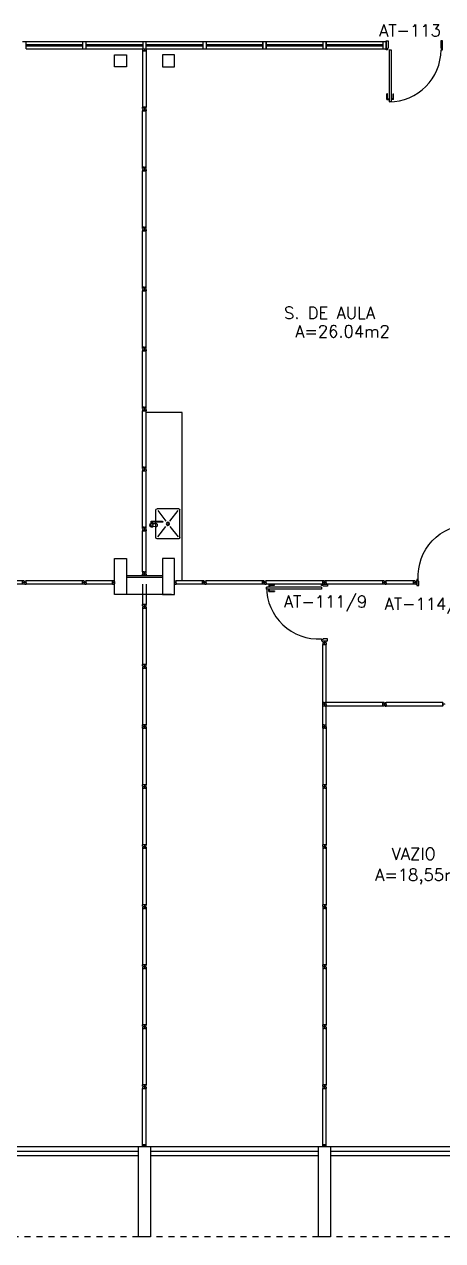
# Model space of a CAD drawing. Extents: x -250 to -5, y 354 to 449.
# Drawn here: x -130.6 to -123.63, y 365.33 to 385.6 of the extents above; entities that cross this region are included whole.
import ezdxf
from ezdxf.enums import TextEntityAlignment as Align

# ---------------------------------------------------------------- set-up
doc = ezdxf.new("R2010")
doc.units = 0
doc.header["$LTSCALE"] = 0.02
doc.header["$MEASUREMENT"] = 0
doc.header["$PDMODE"] = 98
doc.linetypes.add('HIDDEN2', pattern=[0.1875, 0.125, -0.0625])
doc.layers.get('0').update_dxf_attribs({"linetype": 'CONTINUOUS'})
doc.layers.get('DEFPOINTS').update_dxf_attribs({"linetype": 'CONTINUOUS'})
for name, color, linetype in [('BANC', 2, 'CONTINUOUS'), ('DIV', 2, 'CONTINUOUS'), ('EQUIP', 1, 'CONTINUOUS'), ('ESQ', 2, 'CONTINUOUS'), ('ESTR', 3, 'CONTINUOUS'), ('PROJ', 1, 'HIDDEN2'), ('TEXTO', 2, 'CONTINUOUS'), ('TEXTO-CENTRO-CUSTO', 2, 'CONTINUOUS'), ('TEXTO-ENDEREÇO', 2, 'CONTINUOUS'), ('ÁREA', 2, 'CONTINUOUS')]:
    doc.layers.add(name, color=color, linetype=linetype)
doc.styles.add('1', font='romans.shx')
doc.styles.get("Standard").update_dxf_attribs({"font": 'romans.shx'})
doc.styles.add('UNB-100', font='simplex.shx', dxfattribs={"height": 0.2})
doc.styles.add('UNB-100-1', font='simplex.shx', dxfattribs={"height": 0.2})
doc.dimstyles.new('1-600', dxfattribs={"dimtxt": 1.1, "dimasz": 2.5, "dimexe": 2, "dimexo": 4, "dimgap": 0.2, "dimtad": 1, "dimdec": 0, "dimzin": 4, "dimdsep": 46, "dimlunit": 6, "dimtxsty": '1', "dimblk1": 'NONE', "dimblk2": 'NONE', "dimsah": 1, "dimcen": 0, "dimclrd": 2, "dimclre": 2, "dimclrt": 2, "dimadec": 0, "dimazin": 0, "dimtfac": 1, "dimtdec": 0, "dimtmove": 2, "dimatfit": 3, "dimldrblk": 'NONE', "dimfxl": 0, "dimtolj": 1, "dimtzin": 0, "dimarcsym": 0})

# ---------------------------------------------------------------- blocks, each defined once
blk = doc.blocks.new('*D53')
at = {"color": 2, "linetype": 'ByBlock', "transparency": 16777216}
for p, q in [((-187.088, 351.649), (-187.088, 347.149)), ((-46.088, 351.649), (-46.088, 347.149)), ((-187.088, 349.149), (-46.088, 349.149))]:
    blk.add_line(p, q, dxfattribs=at)
at = {"layer": 'DEFPOINTS', "color": 0, "linetype": 'ByBlock', "transparency": 16777216}
for p in [(-187.088, 355.649), (-46.088, 355.649), (-46.088, 349.149)]:
    blk.add_point(p, dxfattribs=at)
at = {"color": 2, "linetype": 'ByBlock', "transparency": 16777216, "insert": (-116.588, 350.082), "char_height": 1.1, "attachment_point": 5, "style": '1'}
blk.add_mtext('\\A1;Biologia', dxfattribs=at)
blk = doc.blocks.new('_NONE')
at = {"color": 0, "linetype": 'ByBlock'}
blk.add_circle((0, 0), 0.25, dxfattribs=at)
blk = doc.blocks.new('PILINT-TTS')
for points in [[(-0.2, 0), (-0.2, -0.2), (0, -0.2), (0, 0)], [(-0.8, 0), (-0.8, -0.2), (-1, -0.2), (-1, 0)], [(-0.8, -8.39), (-0.8, -8.99), (-1, -8.99), (-1, -8.39)]]:
    blk.add_lwpolyline(points, close=True)
blk.add_lwpolyline([(-0.2, -8.99), (0, -8.99), (0, -8.39), (-0.2, -8.39), (-0.2, -8.99)])
blk = doc.blocks.new('DIVMT-TTS')
for p, q in [((-0.03, 0.03), (-0.03, 0.006)), ((-0.008, 0.03), (-0.03, 0.03)), ((-0.0185, 0.006), (-0.03, 0.006)), ((-0.0185, -0.006), (-0.0185, 0.006)), ((-0.008, 0.03), (-0.008, 0.02)), ((-0.008, 0.02), (0.008, 0.02)), ((-0.0051, 0), (0.0051, 0)), ((0.0051, 0), (-0.0051, 0)), ((-0.0051, 0), (0.0051, 0)), ((0, -0.0051), (0, 0.0051)), ((0, 0.0051), (0, -0.0051)), ((0.008, 0.03), (0.008, 0.02)), ((0.008, 0.03), (0.03, 0.03)), ((0.0205, 0.006), (0.03, 0.006)), ((0.0205, -0.006), (0.0205, 0.006)), ((0.0205, 0.006), (0.0205, -0.006)), ((0.0205, 0.006), (0.03, 0.006)), ((0.97, 0.03), (0.03, 0.03)), ((0.03, 0.006), (0.03, 0.03)), ((0.03, -0.03), (0.03, 0.03)), ((0.03, -0.005), (0.03, 0.005)), ((0.97, -0.03), (0.97, 0.03)), ((0.97, 0.03), (0.97, 0.009)), ((0.97, 0.009), (0.97, 0.027)), ((0.9795, 0.006), (0.97, 0.006)), ((0.97, -0.005), (0.97, 0.005)), ((0.9795, 0.006), (0.9795, -0.006)), ((1.0051, 0), (0.9949, 0)), ((1, 0.0051), (1, -0.0051)), ((-0.0185, -0.006), (-0.03, -0.006)), ((-0.03, -0.03), (-0.03, -0.006)), ((-0.008, -0.03), (-0.03, -0.03)), ((-0.008, -0.03), (-0.008, -0.02)), ((-0.008, -0.02), (0.008, -0.02)), ((0.008, -0.03), (0.008, -0.02)), ((0.008, -0.03), (0.03, -0.03)), ((0.0205, -0.006), (0.03, -0.006)), ((0.0205, -0.006), (0.03, -0.006)), ((0.03, -0.006), (0.03, -0.03)), ((0.97, -0.03), (0.03, -0.03)), ((0.9795, -0.006), (0.97, -0.006)), ((0.97, -0.009), (0.97, -0.027))]:
    blk.add_line(p, q)
blk = doc.blocks.new('DIVCIR-TTS')
for p, q in [((0.005, 0), (-0.005, 0)), ((-0.005, 0), (0.005, 0)), ((-0.005, 0), (0.005, 0)), ((0, 0.001), (0, 0.02)), ((0.008, 0.02), (0, 0.02)), ((0, 0.005), (0, -0.005)), ((0, -0.005), (0, 0.005)), ((0, -0.02), (0, 0.001)), ((0.008, 0.03), (0.008, 0.02)), ((0.008, 0.03), (0.03, 0.03)), ((0.02, 0.006), (0.02, -0.006)), ((0.02, 0.006), (0.03, 0.006)), ((0.02, -0.004), (0.02, 0.004)), ((0.02, 0.006), (0.02, -0.006)), ((0.02, 0.006), (0.03, 0.006)), ((0.023, 0.006), (0.027, 0.006)), ((0.47, 0.03), (0.03, 0.03)), ((0.03, -0.03), (0.03, 0.03)), ((0.03, -0.03), (0.03, 0.03)), ((0.03, 0.009), (0.03, 0.027)), ((0.03, -0.005), (0.03, 0.005)), ((0.03, -0.005), (0.03, 0.005)), ((0.47, 0.03), (0.47, 0.009)), ((0.47, -0.03), (0.47, 0.03)), ((0.47, 0.03), (0.47, 0.006)), ((0.492, 0.03), (0.47, 0.03)), ((0.47, 0.009), (0.47, 0.027)), ((0.479, 0.006), (0.47, 0.006)), ((0.481, 0.006), (0.47, 0.006)), ((0.47, -0.005), (0.47, 0.005)), ((0.479, 0.006), (0.479, -0.006)), ((0.481, -0.006), (0.481, 0.006)), ((0.492, 0.03), (0.492, 0.02)), ((0.492, 0.02), (0.508, 0.02)), ((0.505, 0), (0.495, 0)), ((0.495, 0), (0.505, 0)), ((0.505, 0), (0.495, 0)), ((0.495, 0), (0.505, 0)), ((0.5, 0.005), (0.5, -0.005)), ((0.5, -0.005), (0.5, 0.005)), ((0.5, 0.005), (0.5, -0.005)), ((0.508, 0.03), (0.508, 0.02)), ((0.508, 0.03), (0.53, 0.03)), ((0.52, 0.006), (0.53, 0.006)), ((0.52, -0.006), (0.52, 0.006)), ((0.52, 0.006), (0.52, -0.006)), ((0.52, 0.006), (0.53, 0.006)), ((1.47, 0.03), (0.53, 0.03)), ((0.53, 0.006), (0.53, 0.03)), ((0.53, -0.03), (0.53, 0.03)), ((0.53, -0.005), (0.53, 0.005)), ((1.47, -0.03), (1.47, 0.03)), ((1.47, 0.03), (1.47, 0.009)), ((1.47, 0.03), (1.47, 0.006)), ((1.492, 0.03), (1.47, 0.03)), ((1.47, 0.009), (1.47, 0.027)), ((1.479, 0.006), (1.47, 0.006)), ((1.481, 0.006), (1.47, 0.006)), ((1.47, -0.005), (1.47, 0.005)), ((1.479, 0.006), (1.479, -0.006)), ((1.481, -0.006), (1.481, 0.006)), ((1.492, 0.03), (1.492, 0.02)), ((1.492, 0.02), (1.508, 0.02)), ((1.505, 0), (1.495, 0)), ((1.495, 0), (1.505, 0)), ((1.505, 0), (1.495, 0)), ((1.495, 0), (1.505, 0)), ((1.5, 0.005), (1.5, -0.005)), ((1.5, -0.005), (1.5, 0.005)), ((1.5, 0.005), (1.5, -0.005)), ((1.508, 0.03), (1.508, 0.02)), ((1.508, 0.03), (1.53, 0.03)), ((1.52, 0.006), (1.53, 0.006)), ((1.52, -0.006), (1.52, 0.006)), ((1.52, 0.006), (1.52, -0.006)), ((1.52, 0.006), (1.53, 0.006)), ((2.47, 0.03), (1.53, 0.03)), ((1.53, 0.006), (1.53, 0.03)), ((1.53, -0.03), (1.53, 0.03)), ((1.53, -0.005), (1.53, 0.005)), ((2.47, -0.03), (2.47, 0.03)), ((2.47, 0.03), (2.47, 0.009)), ((2.47, 0.03), (2.47, 0.006)), ((2.492, 0.03), (2.47, 0.03)), ((2.47, 0.009), (2.47, 0.027)), ((2.479, 0.006), (2.47, 0.006)), ((2.481, 0.006), (2.47, 0.006)), ((2.47, -0.005), (2.47, 0.005)), ((2.479, 0.006), (2.479, -0.006)), ((2.481, -0.006), (2.481, 0.006)), ((2.492, 0.03), (2.492, 0.02)), ((2.492, 0.02), (2.508, 0.02)), ((2.505, 0), (2.495, 0)), ((2.495, 0), (2.505, 0)), ((2.505, 0), (2.495, 0)), ((2.495, 0), (2.505, 0)), ((2.5, 0.005), (2.5, -0.005)), ((2.5, -0.005), (2.5, 0.005)), ((2.5, 0.005), (2.5, -0.005)), ((2.508, 0.03), (2.508, 0.02)), ((2.508, 0.03), (2.53, 0.03)), ((2.52, 0.006), (2.53, 0.006)), ((2.52, -0.006), (2.52, 0.006)), ((2.52, 0.006), (2.52, -0.006)), ((2.52, 0.006), (2.53, 0.006)), ((3.47, 0.03), (2.53, 0.03)), ((2.53, 0.006), (2.53, 0.03)), ((2.53, -0.03), (2.53, 0.03)), ((2.53, -0.005), (2.53, 0.005)), ((3.47, -0.03), (3.47, 0.03)), ((3.47, 0.03), (3.47, 0.009)), ((3.47, 0.03), (3.47, 0.006)), ((3.492, 0.03), (3.47, 0.03)), ((3.47, 0.009), (3.47, 0.027)), ((3.479, 0.006), (3.47, 0.006)), ((3.481, 0.006), (3.47, 0.006)), ((3.47, -0.005), (3.47, 0.005)), ((3.479, 0.006), (3.479, -0.006)), ((3.481, -0.006), (3.481, 0.006)), ((3.492, 0.03), (3.492, 0.02)), ((3.492, 0.02), (3.508, 0.02)), ((3.505, 0), (3.495, 0)), ((3.495, 0), (3.505, 0)), ((3.505, 0), (3.495, 0)), ((3.495, 0), (3.505, 0)), ((3.5, 0.005), (3.5, -0.005)), ((3.5, -0.005), (3.5, 0.005)), ((3.5, 0.005), (3.5, -0.005)), ((3.508, 0.03), (3.508, 0.02)), ((3.508, 0.03), (3.53, 0.03)), ((3.52, 0.006), (3.53, 0.006)), ((3.52, -0.006), (3.52, 0.006)), ((3.52, 0.006), (3.52, -0.006)), ((3.52, 0.006), (3.53, 0.006)), ((4.47, 0.03), (3.53, 0.03)), ((3.53, 0.006), (3.53, 0.03)), ((3.53, -0.03), (3.53, 0.03)), ((3.53, -0.005), (3.53, 0.005)), ((4.47, 0.03), (4.47, 0.006)), ((4.492, 0.03), (4.47, 0.03)), ((4.47, -0.03), (4.47, 0.03)), ((4.47, 0.03), (4.47, 0.009)), ((4.47, 0.009), (4.47, 0.027)), ((4.481, 0.006), (4.47, 0.006)), ((4.479, 0.006), (4.47, 0.006)), ((4.47, -0.005), (4.47, 0.005)), ((4.479, 0.006), (4.479, -0.006)), ((4.481, -0.006), (4.481, 0.006)), ((4.492, 0.03), (4.492, 0.02)), ((4.492, 0.02), (4.508, 0.02)), ((4.495, 0), (4.505, 0)), ((4.505, 0), (4.495, 0)), ((4.495, 0), (4.505, 0)), ((4.505, 0), (4.495, 0)), ((4.5, -0.005), (4.5, 0.005)), ((4.5, 0.005), (4.5, -0.005)), ((4.5, 0.005), (4.5, -0.005)), ((4.508, 0.03), (4.508, 0.02)), ((4.508, 0.03), (4.53, 0.03)), ((4.52, 0.006), (4.53, 0.006)), ((4.52, -0.006), (4.52, 0.006)), ((4.52, 0.006), (4.52, -0.006)), ((4.52, 0.006), (4.53, 0.006)), ((4.53, 0.006), (4.53, 0.03)), ((4.53, -0.03), (4.53, 0.03)), ((4.97, 0.03), (4.53, 0.03)), ((4.53, -0.005), (4.53, 0.005)), ((4.97, 0.03), (4.97, 0.009)), ((4.97, -0.03), (4.97, 0.03)), ((4.992, 0.029), (4.97, 0.029)), ((4.97, 0.029), (4.97, -0.031)), ((4.97, 0.009), (4.97, 0.027)), ((4.97, 0.008), (4.97, 0.026)), ((4.979, 0.006), (4.97, 0.006)), ((4.97, -0.005), (4.97, 0.005)), ((4.979, 0.005), (4.97, 0.005)), ((4.97, 0.004), (4.97, -0.006)), ((4.977, 0.005), (4.973, 0.005)), ((4.979, 0.006), (4.979, -0.006)), ((4.979, -0.007), (4.979, 0.005)), ((4.979, 0.003), (4.979, -0.005)), ((4.992, 0.029), (4.992, 0.019)), ((5, 0.019), (4.992, 0.019)), ((5.005, 0), (4.995, 0)), ((5, 0.019), (5, -0.002)), ((5, 0.005), (5, -0.005)), ((5, 0.004), (5, -0.006)), ((0, -0.02), (0.008, -0.02)), ((0.008, -0.03), (0.008, -0.02)), ((0.008, -0.03), (0.03, -0.03)), ((0.02, -0.006), (0.03, -0.006)), ((0.02, -0.006), (0.03, -0.006)), ((0.023, -0.006), (0.027, -0.006)), ((0.03, -0.009), (0.03, -0.027)), ((0.47, -0.03), (0.03, -0.03)), ((0.479, -0.006), (0.47, -0.006)), ((0.481, -0.006), (0.47, -0.006)), ((0.47, -0.03), (0.47, -0.006)), ((0.47, -0.009), (0.47, -0.027)), ((0.492, -0.03), (0.47, -0.03)), ((0.492, -0.03), (0.492, -0.02)), ((0.492, -0.02), (0.508, -0.02)), ((0.508, -0.03), (0.508, -0.02)), ((0.508, -0.03), (0.53, -0.03)), ((0.52, -0.006), (0.53, -0.006)), ((0.52, -0.006), (0.53, -0.006)), ((0.53, -0.006), (0.53, -0.03)), ((1.47, -0.03), (0.53, -0.03)), ((1.479, -0.006), (1.47, -0.006)), ((1.481, -0.006), (1.47, -0.006)), ((1.47, -0.03), (1.47, -0.006)), ((1.47, -0.009), (1.47, -0.027)), ((1.492, -0.03), (1.47, -0.03)), ((1.492, -0.03), (1.492, -0.02)), ((1.492, -0.02), (1.508, -0.02)), ((1.508, -0.03), (1.508, -0.02)), ((1.508, -0.03), (1.53, -0.03)), ((1.52, -0.006), (1.53, -0.006)), ((1.52, -0.006), (1.53, -0.006)), ((1.53, -0.006), (1.53, -0.03)), ((2.47, -0.03), (1.53, -0.03)), ((2.479, -0.006), (2.47, -0.006)), ((2.481, -0.006), (2.47, -0.006)), ((2.47, -0.03), (2.47, -0.006)), ((2.47, -0.009), (2.47, -0.027)), ((2.492, -0.03), (2.47, -0.03)), ((2.492, -0.03), (2.492, -0.02)), ((2.492, -0.02), (2.508, -0.02)), ((2.508, -0.03), (2.508, -0.02)), ((2.508, -0.03), (2.53, -0.03)), ((2.52, -0.006), (2.53, -0.006)), ((2.52, -0.006), (2.53, -0.006)), ((2.53, -0.006), (2.53, -0.03)), ((3.47, -0.03), (2.53, -0.03)), ((3.479, -0.006), (3.47, -0.006)), ((3.481, -0.006), (3.47, -0.006)), ((3.47, -0.03), (3.47, -0.006)), ((3.47, -0.009), (3.47, -0.027)), ((3.492, -0.03), (3.47, -0.03)), ((3.492, -0.03), (3.492, -0.02)), ((3.492, -0.02), (3.508, -0.02)), ((3.508, -0.03), (3.508, -0.02)), ((3.508, -0.03), (3.53, -0.03)), ((3.52, -0.006), (3.53, -0.006)), ((3.52, -0.006), (3.53, -0.006)), ((3.53, -0.006), (3.53, -0.03)), ((4.47, -0.03), (3.53, -0.03)), ((4.481, -0.006), (4.47, -0.006)), ((4.47, -0.03), (4.47, -0.006)), ((4.479, -0.006), (4.47, -0.006)), ((4.47, -0.009), (4.47, -0.027)), ((4.492, -0.03), (4.47, -0.03)), ((4.492, -0.03), (4.492, -0.02)), ((4.492, -0.02), (4.508, -0.02)), ((4.508, -0.03), (4.508, -0.02)), ((4.508, -0.03), (4.53, -0.03)), ((4.52, -0.006), (4.53, -0.006)), ((4.52, -0.006), (4.53, -0.006)), ((4.53, -0.006), (4.53, -0.03)), ((4.97, -0.03), (4.53, -0.03)), ((4.979, -0.006), (4.97, -0.006)), ((4.979, -0.007), (4.97, -0.007)), ((4.97, -0.009), (4.97, -0.027)), ((4.97, -0.01), (4.97, -0.028)), ((4.992, -0.031), (4.97, -0.031)), ((4.977, -0.007), (4.973, -0.007)), ((4.992, -0.031), (4.992, -0.021)), ((4.992, -0.021), (5, -0.021)), ((5.005, -0.001), (4.995, -0.001)), ((5, -0.002), (5, -0.021))]:
    blk.add_line(p, q)
blk = doc.blocks.new('DIV-TTS')
for p, q in [((-0.0051, 0), (0.0051, 0)), ((0, -0.0051), (0, 0.0051)), ((0.0205, 0.006), (0.03, 0.006)), ((0.0205, -0.006), (0.0205, 0.006)), ((0.03, 0.03), (0.97, 0.03)), ((0.03, 0.03), (0.03, -0.03)), ((0.03, 0.009), (0.03, 0.027)), ((0.03, 0.005), (0.03, -0.005)), ((0.97, 0.03), (0.97, -0.03)), ((0.9795, 0.006), (0.97, 0.006)), ((0.97, 0.005), (0.97, -0.005)), ((0.9795, -0.006), (0.9795, 0.006)), ((1.0051, 0), (0.9949, 0)), ((0.9949, 0), (1.0051, 0)), ((1, -0.0051), (1, 0.0051)), ((0.0205, -0.006), (0.03, -0.006)), ((0.03, -0.03), (0.03, -0.009)), ((0.03, -0.009), (0.03, -0.027)), ((0.03, -0.03), (0.97, -0.03)), ((0.9795, -0.006), (0.97, -0.006))]:
    blk.add_line(p, q)
blk = doc.blocks.new('MTINI-TTS')
for p, q in [((-0.03, 0.008), (-0.03, 0.03)), ((0.03, 0.03), (-0.03, 0.03)), ((-0.03, 0.008), (-0.02, 0.008)), ((-0.009, 0.03), (-0.027, 0.03)), ((-0.02, 0.008), (-0.02, 0)), ((-0.001, 0), (-0.02, 0)), ((-0.006, 0.02), (-0.006, 0.03)), ((-0.006, 0.023), (-0.006, 0.027)), ((-0.006, 0.02), (0.006, 0.02)), ((0.005, 0.03), (-0.005, 0.03)), ((0.005, 0), (-0.005, 0)), ((0.004, 0.02), (-0.004, 0.02)), ((0.02, 0), (-0.001, 0)), ((0, -0.005), (0, 0.005)), ((0.006, 0.02), (0.006, 0.03)), ((0.006, 0.023), (0.006, 0.027)), ((0.009, 0.03), (0.027, 0.03)), ((0.03, 0.008), (0.02, 0.008)), ((0.02, 0), (0.02, 0.008)), ((0.03, 0.008), (0.03, 0.03))]:
    blk.add_line(p, q)
blk = doc.blocks.new('MTT-TTS')
for p, q in [((-0.008, 0.03), (-0.03, 0.03)), ((-0.03, 0.03), (-0.03, 0.006)), ((-0.0185, 0.006), (-0.03, 0.006)), ((-0.0185, -0.006), (-0.0185, 0.006)), ((-0.008, 0.03), (-0.008, 0.02)), ((-0.008, 0.02), (0.008, 0.02)), ((-0.0051, 0), (0.0051, 0)), ((0, -0.0051), (0, 0.0051)), ((0.008, 0.03), (0.03, 0.03)), ((0.008, 0.03), (0.008, 0.02)), ((0.0205, -0.006), (0.0205, 0.006)), ((0.0205, 0.006), (0.03, 0.006)), ((0.03, 0.006), (0.03, 0.03)), ((-0.03, -0.03), (-0.03, -0.006)), ((-0.0185, -0.006), (-0.03, -0.006)), ((-0.008, -0.03), (-0.03, -0.03)), ((-0.008, -0.02), (0.008, -0.02)), ((-0.008, -0.03), (-0.008, -0.02)), ((0.008, -0.03), (0.008, -0.02)), ((0.008, -0.03), (0.03, -0.03)), ((0.0205, -0.006), (0.03, -0.006)), ((0.03, -0.006), (0.03, -0.03))]:
    blk.add_line(p, q)
blk = doc.blocks.new('PDV2D-TTS')
at = {"layer": 'DIV'}
for p, q in [((0.03, 0.05), (0.06, 0.05)), ((0.03, 0.035), (0.03, 0.05)), ((0.03, -0.035), (0.03, 0.035)), ((0.06, 0.05), (0.06, -0.02)), ((0.941, 0.05), (0.941, -0.02)), ((0.971, 0.05), (0.941, 0.05)), ((0.971, 0.035), (0.971, 0.05)), ((0.971, -0.035), (0.971, 0.035)), ((0.03, -0.05), (0.03, -0.035)), ((0.05, -0.05), (0.03, -0.05)), ((0.05, -0.02), (0.06, -0.02)), ((0.05, -0.02), (0.05, -0.05)), ((0.079, -0.05), (0.109, -0.05)), ((0.079, -0.05), (0.079, -0.965)), ((0.109, -0.05), (0.109, -0.965)), ((0.951, -0.02), (0.941, -0.02)), ((0.951, -0.02), (0.951, -0.05)), ((0.951, -0.05), (0.971, -0.05)), ((0.971, -0.05), (0.971, -0.035)), ((0.109, -0.965), (0.079, -0.965))]:
    blk.add_line(p, q, dxfattribs=at)
at = {"layer": 'DIV', "color": 1}
for p, q in [((0.036, -0.925), (0.036, -0.835)), ((0.046, -0.835), (0.036, -0.835)), ((0.036, -0.925), (0.076, -0.925)), ((0.046, -0.915), (0.046, -0.835)), ((0.046, -0.915), (0.076, -0.915)), ((0.141, -0.915), (0.111, -0.915)), ((0.151, -0.925), (0.111, -0.925)), ((0.141, -0.915), (0.141, -0.835)), ((0.141, -0.835), (0.151, -0.835)), ((0.151, -0.925), (0.151, -0.835))]:
    blk.add_line(p, q, dxfattribs=at)
blk.add_arc((0.076, -0.1), 0.865, 270, 3.3214, dxfattribs=at)
blk = doc.blocks.new('PDV2E-TTS')
at = {"layer": 'DIV'}
for p, q in [((-0.967, 0.035), (-0.967, 0.05)), ((-0.967, 0.05), (-0.937, 0.05)), ((-0.967, -0.035), (-0.967, 0.035)), ((-0.937, 0.05), (-0.937, -0.02)), ((-0.068, 0.05), (-0.068, -0.02)), ((-0.038, 0.05), (-0.068, 0.05)), ((-0.038, 0.035), (-0.038, 0.05)), ((-0.038, -0.035), (-0.038, 0.035)), ((-0.967, -0.05), (-0.967, -0.035)), ((-0.947, -0.05), (-0.967, -0.05)), ((-0.947, -0.02), (-0.947, -0.05)), ((-0.947, -0.02), (-0.937, -0.02)), ((-0.083, -0.054), (-0.113, -0.054)), ((-0.113, -0.054), (-0.113, -0.969)), ((-0.083, -0.054), (-0.083, -0.969)), ((-0.059, -0.02), (-0.068, -0.02)), ((-0.059, -0.02), (-0.059, -0.05)), ((-0.059, -0.05), (-0.037, -0.05)), ((-0.038, -0.05), (-0.038, -0.035)), ((-0.113, -0.969), (-0.083, -0.969))]:
    blk.add_line(p, q, dxfattribs=at)
at = {"layer": 'DIV', "color": 1}
for p, q in [((-0.145, -0.839), (-0.155, -0.839)), ((-0.155, -0.929), (-0.155, -0.839)), ((-0.155, -0.929), (-0.115, -0.929)), ((-0.145, -0.919), (-0.145, -0.839)), ((-0.145, -0.919), (-0.115, -0.919)), ((-0.05, -0.919), (-0.08, -0.919)), ((-0.04, -0.929), (-0.08, -0.929)), ((-0.05, -0.839), (-0.04, -0.839)), ((-0.05, -0.919), (-0.05, -0.839)), ((-0.04, -0.929), (-0.04, -0.839))]:
    blk.add_line(p, q, dxfattribs=at)
blk.add_arc((-0.081, -0.101), 0.867, 176.6046, 269.9049, dxfattribs=at)
blk = doc.blocks.new('INOXA1-P-TTS')
for p, q in [((0.12, 0.23), (0.12, 0.047)), ((0.22, 0.25), (0.14, 0.25)), ((0.15, 0.22), (0.287, 0.043)), ((0.5, 0.25), (0.22, 0.25)), ((0.353, 0.043), (0.49, 0.22)), ((0.52, 0.23), (0.52, -0.23)), ((0.043, 0.008), (0.043, -0.022)), ((0.062, 0.04), (0.071, 0.04)), ((0.131, 0.048), (0.076, 0.043)), ((0.131, -0.002), (0.076, 0.003)), ((0.22, -0.027), (0.054, -0.027)), ((0.22, -0.037), (0.054, -0.037)), ((0.063, -0.003), (0.063, -0.021)), ((0.12, -0.001), (0.12, -0.027)), ((0.12, -0.037), (0.12, -0.23)), ((0.15, -0.22), (0.287, -0.043)), ((0.231, -0.027), (0.22, -0.027)), ((0.231, -0.037), (0.22, -0.037)), ((0.353, -0.043), (0.49, -0.22)), ((0.22, -0.25), (0.14, -0.25)), ((0.5, -0.25), (0.22, -0.25))]:
    blk.add_line(p, q)
blk.add_lwpolyline([(0.076, 0.003), (0.072, 0.004), (0.069, 0.009), (0.067, 0.015), (0.066, 0.023), (0.067, 0.031), (0.069, 0.037), (0.072, 0.042), (0.076, 0.043)])
blk.add_lwpolyline([(0.131, 0.048), (0.137, 0.046), (0.143, 0.041), (0.147, 0.033), (0.148, 0.023), (0.147, 0.013), (0.143, 0.006), (0.137, 0), (0.131, -0.002), (0.125, 0), (0.119, 0.006), (0.115, 0.013), (0.114, 0.023), (0.115, 0.033), (0.119, 0.041), (0.125, 0.046)], close=True)
for radius in [0.0266, 0.0163]:
    blk.add_circle((0.32, 0), radius)
for centre, radius, start, end in [((0.14, 0.23), 0.02, 90, 180), ((0.5, 0.23), 0.02, 360, 90), ((0.054, 0.023), 0.0349, 36.1705, 252.2568), ((0.054, 0.023), 0.0189, 62.7367, 235.7375), ((0.073, -0.003), 0.01, 102.8285, 180), ((0.054, 0.023), 0.0349, 285.5373, 323.9987), ((0.054, -0.032), 0.0145, 20.161, 339.839), ((0.054, -0.032), 0.005, 90.0037, 269.9963), ((0.231, -0.032), 0.00738, 222.6559, 137.3441), ((0.231, -0.032), 0.005, 269.9935, 90.0065), ((0.14, -0.23), 0.02, 180, 270), ((0.5, -0.23), 0.02, 270, 360)]:
    blk.add_arc(centre, radius, start, end)
blk = doc.blocks.new('PDV1D-TTS')
at = {"layer": 'DIV'}
for p, q in [((0, 0), (-0.012, 0)), ((0, 0.06), (0, 0.075)), ((0, 0.075), (0.03, 0.075)), ((0, -0.06), (0, 0.06)), ((0.03, 0.075), (0.03, -0.045)), ((0.91, 0.075), (0.91, -0.045)), ((0.94, 0.075), (0.91, 0.075)), ((0.94, 0.06), (0.94, 0.075)), ((0.94, -0.06), (0.94, 0.06)), ((0, -0.075), (0, -0.06)), ((0.02, -0.075), (0, -0.075)), ((0.02, -0.045), (0.03, -0.045)), ((0.02, -0.045), (0.02, -0.075)), ((0.052, -0.075), (0.052, -0.94)), ((0.052, -0.075), (0.082, -0.075)), ((0.082, -0.075), (0.082, -0.94)), ((0.92, -0.045), (0.91, -0.045)), ((0.92, -0.045), (0.92, -0.075)), ((0.92, -0.075), (0.94, -0.075)), ((0.94, -0.075), (0.94, -0.06)), ((0.082, -0.94), (0.052, -0.94))]:
    blk.add_line(p, q, dxfattribs=at)
at = {"layer": 'DIV', "color": 1}
for p, q in [((0.019, -0.81), (0.009, -0.81)), ((0.009, -0.9), (0.009, -0.81)), ((0.019, -0.89), (0.019, -0.81)), ((0.114, -0.81), (0.124, -0.81)), ((0.114, -0.89), (0.114, -0.81)), ((0.124, -0.9), (0.124, -0.81)), ((0.009, -0.9), (0.049, -0.9)), ((0.019, -0.89), (0.049, -0.89)), ((0.114, -0.89), (0.084, -0.89)), ((0.124, -0.9), (0.084, -0.9))]:
    blk.add_line(p, q, dxfattribs=at)
blk.add_arc((0.048, -0.075), 0.865, 270, 0, dxfattribs=at)

msp = doc.modelspace()

# ---------------------------------------------------------------- linework, layer by layer
at = {"layer": 'BANC'}
msp.add_line((-128.146, 376.097), (-129.046, 376.097), dxfattribs=at)
msp.add_lwpolyline([(-127.966, 376.326), (-127.966, 379.126), (-128.566, 379.126)], dxfattribs=at)
at = {"layer": 'DIV'}
for p, q in [((-128.626, 385.177), (-128.626, 385.185)), ((-128.626, 377.193), (-128.626, 377.215)), ((-128.626, 377.215), (-128.602, 377.215)), ((-128.626, 377.193), (-128.616, 377.193)), ((-128.626, 377.177), (-128.616, 377.177)), ((-128.626, 377.177), (-128.626, 377.155)), ((-128.626, 376.472), (-128.626, 377.155)), ((-128.602, 377.155), (-128.626, 377.155)), ((-128.626, 377.155), (-128.566, 377.155)), ((-128.616, 377.193), (-128.616, 377.177)), ((-128.602, 377.204), (-128.602, 377.215)), ((-128.602, 377.204), (-128.59, 377.204)), ((-128.602, 377.165), (-128.59, 377.165)), ((-128.602, 377.165), (-128.602, 377.155)), ((-128.59, 377.165), (-128.602, 377.165)), ((-128.602, 377.165), (-128.602, 377.155)), ((-128.601, 377.185), (-128.591, 377.185)), ((-128.591, 377.185), (-128.601, 377.185)), ((-128.601, 377.155), (-128.591, 377.155)), ((-128.596, 377.191), (-128.596, 377.18)), ((-128.596, 377.18), (-128.596, 377.191)), ((-128.596, 377.191), (-128.596, 377.18)), ((-128.59, 377.204), (-128.59, 377.215)), ((-128.566, 377.215), (-128.59, 377.215)), ((-128.59, 377.165), (-128.59, 377.155)), ((-128.59, 377.165), (-128.59, 377.155)), ((-128.59, 377.155), (-128.566, 377.155)), ((-128.566, 377.193), (-128.576, 377.193)), ((-128.576, 377.193), (-128.576, 377.177)), ((-128.566, 377.177), (-128.576, 377.177)), ((-128.566, 377.193), (-128.566, 377.215)), ((-128.566, 377.177), (-128.566, 377.155)), ((-128.566, 376.472), (-128.566, 377.155)), ((-128.896, 376.412), (-128.296, 376.412)), ((-128.896, 376.382), (-128.296, 376.382)), ((-128.626, 376.472), (-128.566, 376.472)), ((-128.605, 376.472), (-128.623, 376.472)), ((-128.602, 376.463), (-128.602, 376.472)), ((-128.59, 376.463), (-128.602, 376.463)), ((-128.601, 376.472), (-128.591, 376.472)), ((-128.591, 376.442), (-128.601, 376.442)), ((-128.596, 376.437), (-128.596, 376.447)), ((-128.59, 376.463), (-128.59, 376.472)), ((-128.587, 376.472), (-128.569, 376.472)), ((-128.566, 376.472), (-128.587, 376.472)), ((-128.088, 376.326), (-128.088, 376.316)), ((-128.088, 376.326), (-128.066, 376.326)), ((-127.626, 376.326), (-128.066, 376.326)), ((-128.066, 376.266), (-128.066, 376.326)), ((-128.066, 376.266), (-128.066, 376.326)), ((-128.066, 376.305), (-128.066, 376.323)), ((-127.626, 376.326), (-127.626, 376.305)), ((-127.626, 376.266), (-127.626, 376.326)), ((-127.626, 376.326), (-127.626, 376.302)), ((-127.604, 376.326), (-127.626, 376.326)), ((-127.626, 376.305), (-127.626, 376.323)), ((-127.604, 376.326), (-127.604, 376.316)), ((-127.588, 376.326), (-127.588, 376.316)), ((-127.588, 376.326), (-127.566, 376.326)), ((-126.626, 376.326), (-127.566, 376.326)), ((-127.566, 376.302), (-127.566, 376.326)), ((-127.566, 376.266), (-127.566, 376.326)), ((-126.626, 376.266), (-126.626, 376.326)), ((-126.626, 376.326), (-126.626, 376.305)), ((-126.626, 376.326), (-126.626, 376.302)), ((-126.604, 376.326), (-126.626, 376.326)), ((-126.626, 376.305), (-126.626, 376.323)), ((-126.604, 376.326), (-126.604, 376.316)), ((-126.588, 376.326), (-126.588, 376.316)), ((-126.588, 376.326), (-126.566, 376.326)), ((-125.626, 376.326), (-126.566, 376.326)), ((-126.566, 376.302), (-126.566, 376.326)), ((-126.566, 376.266), (-126.566, 376.326)), ((-125.626, 376.326), (-125.566, 376.326)), ((-125.626, 376.266), (-125.626, 376.326)), ((-125.626, 376.326), (-125.626, 376.305)), ((-125.626, 376.326), (-125.626, 376.302)), ((-125.604, 376.326), (-125.626, 376.326)), ((-125.626, 376.305), (-125.626, 376.323)), ((-125.605, 376.326), (-125.623, 376.326)), ((-125.604, 376.326), (-125.604, 376.316)), ((-125.602, 376.317), (-125.602, 376.326)), ((-125.601, 376.326), (-125.591, 376.326)), ((-125.59, 376.317), (-125.59, 376.326)), ((-125.588, 376.326), (-125.588, 376.316)), ((-125.588, 376.326), (-125.566, 376.326)), ((-125.587, 376.326), (-125.569, 376.326)), ((-125.566, 376.326), (-125.587, 376.326)), ((-125.566, 376.302), (-125.566, 376.326)), ((-125.566, 376.266), (-125.566, 376.326)), ((-124.626, 376.266), (-124.626, 376.326)), ((-124.626, 376.326), (-124.626, 376.305)), ((-124.626, 376.326), (-124.626, 376.302)), ((-124.604, 376.326), (-124.626, 376.326)), ((-124.626, 376.305), (-124.626, 376.323)), ((-124.604, 376.326), (-124.604, 376.316)), ((-124.588, 376.326), (-124.588, 376.316)), ((-124.588, 376.326), (-124.566, 376.326)), ((-124.115, 376.326), (-124.566, 376.326)), ((-124.566, 376.302), (-124.566, 376.326)), ((-124.566, 376.266), (-124.566, 376.326)), ((-124.115, 376.326), (-124.115, 376.302)), ((-124.093, 376.326), (-124.115, 376.326)), ((-124.115, 376.266), (-124.115, 376.326)), ((-124.115, 376.326), (-124.115, 376.305)), ((-124.115, 376.305), (-124.115, 376.323)), ((-124.093, 376.326), (-124.093, 376.316)), ((-124.077, 376.326), (-124.077, 376.316)), ((-124.077, 376.326), (-124.055, 376.326)), ((-124.055, 376.302), (-124.055, 376.326)), ((-124.055, 376.266), (-124.055, 376.326)), ((-128.626, 376.266), (-128.626, 375.927)), ((-128.566, 376.266), (-128.566, 375.927)), ((-128.091, 376.296), (-128.101, 376.296)), ((-128.101, 376.296), (-128.091, 376.296)), ((-128.101, 376.296), (-128.091, 376.296)), ((-128.096, 376.297), (-128.096, 376.316)), ((-128.088, 376.316), (-128.096, 376.316)), ((-128.096, 376.302), (-128.096, 376.291)), ((-128.096, 376.291), (-128.096, 376.302)), ((-128.096, 376.276), (-128.096, 376.297)), ((-128.096, 376.276), (-128.088, 376.276)), ((-128.088, 376.266), (-128.088, 376.276)), ((-128.088, 376.266), (-128.066, 376.266)), ((-128.075, 376.302), (-128.075, 376.29)), ((-128.075, 376.302), (-128.066, 376.302)), ((-128.075, 376.302), (-128.075, 376.29)), ((-128.075, 376.302), (-128.066, 376.302)), ((-128.075, 376.292), (-128.075, 376.3)), ((-128.075, 376.29), (-128.066, 376.29)), ((-128.075, 376.29), (-128.066, 376.29)), ((-128.073, 376.302), (-128.069, 376.302)), ((-128.073, 376.29), (-128.069, 376.29)), ((-128.066, 376.291), (-128.066, 376.301)), ((-128.066, 376.291), (-128.066, 376.301)), ((-128.066, 376.287), (-128.066, 376.269)), ((-127.626, 376.266), (-128.066, 376.266)), ((-127.616, 376.302), (-127.626, 376.302)), ((-127.614, 376.302), (-127.626, 376.302)), ((-127.626, 376.291), (-127.626, 376.301)), ((-127.616, 376.29), (-127.626, 376.29)), ((-127.614, 376.29), (-127.626, 376.29)), ((-127.626, 376.266), (-127.626, 376.29)), ((-127.626, 376.287), (-127.626, 376.269)), ((-127.604, 376.266), (-127.626, 376.266)), ((-127.616, 376.302), (-127.616, 376.29)), ((-127.614, 376.29), (-127.614, 376.302)), ((-127.604, 376.316), (-127.588, 376.316)), ((-127.604, 376.266), (-127.604, 376.276)), ((-127.604, 376.276), (-127.588, 376.276)), ((-127.591, 376.296), (-127.601, 376.296)), ((-127.601, 376.296), (-127.591, 376.296)), ((-127.591, 376.296), (-127.601, 376.296)), ((-127.601, 376.296), (-127.591, 376.296)), ((-127.596, 376.302), (-127.596, 376.291)), ((-127.596, 376.291), (-127.596, 376.302)), ((-127.596, 376.302), (-127.596, 376.291)), ((-127.588, 376.266), (-127.588, 376.276)), ((-127.588, 376.266), (-127.566, 376.266)), ((-127.575, 376.302), (-127.566, 376.302)), ((-127.575, 376.29), (-127.575, 376.302)), ((-127.575, 376.302), (-127.575, 376.29)), ((-127.575, 376.302), (-127.566, 376.302)), ((-127.575, 376.29), (-127.566, 376.29)), ((-127.575, 376.29), (-127.566, 376.29)), ((-127.566, 376.291), (-127.566, 376.301)), ((-127.566, 376.29), (-127.566, 376.266)), ((-126.626, 376.266), (-127.566, 376.266)), ((-126.616, 376.302), (-126.626, 376.302)), ((-126.614, 376.302), (-126.626, 376.302)), ((-126.626, 376.291), (-126.626, 376.301)), ((-126.616, 376.29), (-126.626, 376.29)), ((-126.614, 376.29), (-126.626, 376.29)), ((-126.626, 376.266), (-126.626, 376.29)), ((-126.626, 376.287), (-126.626, 376.269)), ((-126.604, 376.266), (-126.626, 376.266)), ((-126.616, 376.302), (-126.616, 376.29)), ((-126.614, 376.29), (-126.614, 376.302)), ((-126.604, 376.316), (-126.588, 376.316)), ((-126.604, 376.266), (-126.604, 376.276)), ((-126.604, 376.276), (-126.588, 376.276)), ((-126.591, 376.296), (-126.601, 376.296)), ((-126.601, 376.296), (-126.591, 376.296)), ((-126.591, 376.296), (-126.601, 376.296)), ((-126.601, 376.296), (-126.591, 376.296)), ((-126.596, 376.302), (-126.596, 376.291)), ((-126.596, 376.291), (-126.596, 376.302)), ((-126.596, 376.302), (-126.596, 376.291)), ((-126.588, 376.266), (-126.588, 376.276)), ((-126.588, 376.266), (-126.566, 376.266)), ((-126.575, 376.302), (-126.566, 376.302)), ((-126.575, 376.29), (-126.575, 376.302)), ((-126.575, 376.302), (-126.575, 376.29)), ((-126.575, 376.302), (-126.566, 376.302)), ((-126.575, 376.29), (-126.566, 376.29)), ((-126.575, 376.29), (-126.566, 376.29)), ((-126.566, 376.291), (-126.566, 376.301)), ((-126.566, 376.29), (-126.566, 376.266)), ((-125.626, 376.266), (-126.566, 376.266)), ((-125.616, 376.302), (-125.626, 376.302)), ((-125.614, 376.302), (-125.626, 376.302)), ((-125.626, 376.291), (-125.626, 376.301)), ((-125.616, 376.29), (-125.626, 376.29)), ((-125.614, 376.29), (-125.626, 376.29)), ((-125.626, 376.266), (-125.626, 376.29)), ((-125.626, 376.287), (-125.626, 376.269)), ((-125.566, 376.266), (-125.626, 376.266)), ((-125.626, 376.266), (-125.605, 376.266)), ((-125.604, 376.266), (-125.626, 376.266)), ((-125.605, 376.266), (-125.623, 376.266)), ((-125.616, 376.302), (-125.616, 376.29)), ((-125.614, 376.29), (-125.614, 376.302)), ((-125.604, 376.316), (-125.588, 376.316)), ((-125.604, 376.266), (-125.604, 376.276)), ((-125.604, 376.276), (-125.588, 376.276)), ((-125.59, 376.317), (-125.602, 376.317)), ((-125.602, 376.276), (-125.59, 376.276)), ((-125.602, 376.276), (-125.602, 376.266)), ((-125.591, 376.296), (-125.601, 376.296)), ((-125.601, 376.296), (-125.591, 376.296)), ((-125.591, 376.296), (-125.601, 376.296)), ((-125.601, 376.296), (-125.591, 376.296)), ((-125.591, 376.296), (-125.601, 376.296)), ((-125.601, 376.296), (-125.591, 376.296)), ((-125.591, 376.266), (-125.601, 376.266)), ((-125.596, 376.291), (-125.596, 376.302)), ((-125.596, 376.302), (-125.596, 376.291)), ((-125.596, 376.302), (-125.596, 376.291)), ((-125.596, 376.291), (-125.596, 376.302)), ((-125.596, 376.302), (-125.596, 376.291)), ((-125.59, 376.276), (-125.59, 376.266)), ((-125.588, 376.266), (-125.588, 376.276)), ((-125.588, 376.266), (-125.566, 376.266)), ((-125.587, 376.266), (-125.569, 376.266)), ((-125.575, 376.302), (-125.566, 376.302)), ((-125.575, 376.29), (-125.575, 376.302)), ((-125.575, 376.302), (-125.575, 376.29)), ((-125.575, 376.302), (-125.566, 376.302)), ((-125.575, 376.29), (-125.566, 376.29)), ((-125.575, 376.29), (-125.566, 376.29)), ((-125.566, 376.291), (-125.566, 376.301)), ((-125.566, 376.29), (-125.566, 376.266)), ((-124.616, 376.302), (-124.626, 376.302)), ((-124.614, 376.302), (-124.626, 376.302)), ((-124.626, 376.291), (-124.626, 376.301)), ((-124.616, 376.29), (-124.626, 376.29)), ((-124.614, 376.29), (-124.626, 376.29)), ((-124.626, 376.266), (-124.626, 376.29)), ((-124.626, 376.287), (-124.626, 376.269)), ((-124.604, 376.266), (-124.626, 376.266)), ((-124.616, 376.302), (-124.616, 376.29)), ((-124.614, 376.29), (-124.614, 376.302)), ((-124.604, 376.316), (-124.588, 376.316)), ((-124.604, 376.266), (-124.604, 376.276)), ((-124.604, 376.276), (-124.588, 376.276)), ((-124.591, 376.296), (-124.601, 376.296)), ((-124.601, 376.296), (-124.591, 376.296)), ((-124.591, 376.296), (-124.601, 376.296)), ((-124.601, 376.296), (-124.591, 376.296)), ((-124.596, 376.302), (-124.596, 376.291)), ((-124.596, 376.291), (-124.596, 376.302)), ((-124.596, 376.302), (-124.596, 376.291)), ((-124.588, 376.266), (-124.588, 376.276)), ((-124.588, 376.266), (-124.566, 376.266)), ((-124.575, 376.302), (-124.566, 376.302)), ((-124.575, 376.29), (-124.575, 376.302)), ((-124.575, 376.302), (-124.575, 376.29)), ((-124.575, 376.302), (-124.566, 376.302)), ((-124.575, 376.29), (-124.566, 376.29)), ((-124.575, 376.29), (-124.566, 376.29)), ((-124.566, 376.291), (-124.566, 376.301)), ((-124.566, 376.29), (-124.566, 376.266)), ((-124.115, 376.266), (-124.566, 376.266)), ((-124.103, 376.302), (-124.115, 376.302)), ((-124.105, 376.302), (-124.115, 376.302)), ((-124.115, 376.291), (-124.115, 376.301)), ((-124.103, 376.29), (-124.115, 376.29)), ((-124.115, 376.266), (-124.115, 376.29)), ((-124.105, 376.29), (-124.115, 376.29)), ((-124.115, 376.287), (-124.115, 376.269)), ((-124.093, 376.266), (-124.115, 376.266)), ((-124.105, 376.302), (-124.105, 376.29)), ((-124.103, 376.29), (-124.103, 376.302)), ((-124.093, 376.316), (-124.077, 376.316)), ((-124.093, 376.266), (-124.093, 376.276)), ((-124.093, 376.276), (-124.077, 376.276)), ((-124.09, 376.296), (-124.08, 376.296)), ((-124.08, 376.296), (-124.09, 376.296)), ((-124.09, 376.296), (-124.08, 376.296)), ((-124.08, 376.296), (-124.09, 376.296)), ((-124.085, 376.291), (-124.085, 376.302)), ((-124.085, 376.302), (-124.085, 376.291)), ((-124.085, 376.302), (-124.085, 376.291)), ((-124.077, 376.266), (-124.077, 376.276)), ((-124.077, 376.266), (-124.055, 376.266)), ((-124.064, 376.302), (-124.055, 376.302)), ((-124.064, 376.29), (-124.064, 376.302)), ((-124.064, 376.302), (-124.064, 376.29)), ((-124.064, 376.302), (-124.055, 376.302)), ((-124.064, 376.29), (-124.055, 376.29)), ((-124.064, 376.29), (-124.055, 376.29)), ((-124.055, 376.291), (-124.055, 376.301)), ((-124.055, 376.29), (-124.055, 376.266)), ((-128.602, 375.927), (-128.626, 375.927)), ((-128.626, 375.905), (-128.626, 375.927)), ((-128.566, 375.927), (-128.626, 375.927)), ((-128.602, 375.918), (-128.602, 375.927)), ((-128.602, 375.918), (-128.602, 375.927)), ((-128.59, 375.918), (-128.602, 375.918)), ((-128.602, 375.918), (-128.59, 375.918)), ((-128.591, 375.927), (-128.601, 375.927)), ((-128.59, 375.927), (-128.566, 375.927)), ((-128.59, 375.918), (-128.59, 375.927)), ((-128.59, 375.918), (-128.59, 375.927)), ((-128.566, 375.905), (-128.566, 375.927)), ((-128.626, 375.905), (-128.616, 375.905)), ((-128.626, 375.889), (-128.616, 375.889)), ((-128.626, 375.889), (-128.626, 375.867)), ((-128.626, 375.867), (-128.602, 375.867)), ((-128.616, 375.889), (-128.616, 375.905)), ((-128.602, 375.879), (-128.602, 375.867)), ((-128.59, 375.879), (-128.602, 375.879)), ((-128.591, 375.897), (-128.601, 375.897)), ((-128.601, 375.897), (-128.591, 375.897)), ((-128.596, 375.892), (-128.596, 375.902)), ((-128.596, 375.902), (-128.596, 375.892)), ((-128.596, 375.892), (-128.596, 375.902)), ((-128.59, 375.879), (-128.59, 375.867)), ((-128.566, 375.867), (-128.59, 375.867)), ((-128.566, 375.905), (-128.576, 375.905)), ((-128.576, 375.889), (-128.576, 375.905)), ((-128.566, 375.889), (-128.576, 375.889)), ((-128.566, 375.889), (-128.566, 375.867)), ((-125.626, 375.303), (-125.626, 375.325)), ((-125.566, 375.303), (-125.566, 375.325)), ((-125.626, 375.303), (-125.616, 375.303)), ((-125.626, 375.287), (-125.616, 375.287)), ((-125.626, 375.287), (-125.626, 375.265)), ((-125.626, 374.297), (-125.626, 375.265)), ((-125.602, 375.265), (-125.626, 375.265)), ((-125.626, 375.265), (-125.566, 375.265)), ((-125.616, 375.303), (-125.616, 375.287)), ((-125.602, 375.275), (-125.59, 375.275)), ((-125.602, 375.275), (-125.602, 375.265)), ((-125.59, 375.275), (-125.602, 375.275)), ((-125.602, 375.275), (-125.602, 375.265)), ((-125.601, 375.295), (-125.591, 375.295)), ((-125.591, 375.295), (-125.601, 375.295)), ((-125.601, 375.265), (-125.591, 375.265)), ((-125.596, 375.3), (-125.596, 375.29)), ((-125.596, 375.29), (-125.596, 375.3)), ((-125.596, 375.3), (-125.596, 375.29)), ((-125.59, 375.275), (-125.59, 375.265)), ((-125.59, 375.275), (-125.59, 375.265)), ((-125.59, 375.265), (-125.566, 375.265)), ((-125.566, 375.303), (-125.576, 375.303)), ((-125.576, 375.303), (-125.576, 375.287)), ((-125.566, 375.287), (-125.576, 375.287)), ((-125.566, 375.287), (-125.566, 375.265)), ((-125.566, 374.297), (-125.566, 375.265)), ((-125.626, 373.891), (-125.626, 374.297)), ((-125.626, 374.297), (-125.566, 374.297)), ((-125.605, 374.297), (-125.623, 374.297)), ((-125.602, 374.288), (-125.602, 374.297)), ((-125.601, 374.297), (-125.591, 374.297)), ((-125.59, 374.288), (-125.59, 374.297)), ((-125.587, 374.297), (-125.569, 374.297)), ((-125.566, 374.297), (-125.587, 374.297)), ((-125.566, 373.867), (-125.566, 374.297)), ((-125.59, 374.288), (-125.602, 374.288)), ((-125.591, 374.267), (-125.601, 374.267)), ((-125.596, 374.262), (-125.596, 374.272))]:
    msp.add_line(p, q, dxfattribs=at)
at = {"layer": 'ESQ'}
for p, q in [((-130.566, 385.305), (-130.626, 385.305)), ((-130.566, 385.185), (-130.566, 385.305)), ((-129.626, 385.305), (-130.566, 385.305)), ((-129.626, 385.251), (-130.566, 385.251)), ((-130.566, 385.239), (-129.626, 385.239)), ((-129.626, 385.305), (-129.626, 385.186)), ((-129.566, 385.305), (-129.626, 385.305)), ((-128.626, 385.305), (-129.566, 385.305)), ((-129.566, 385.185), (-129.566, 385.305)), ((-128.626, 385.251), (-129.566, 385.251)), ((-129.566, 385.239), (-128.626, 385.239)), ((-128.564, 385.305), (-128.624, 385.305)), ((-128.624, 385.305), (-128.624, 385.186)), ((-127.624, 385.305), (-128.564, 385.305)), ((-128.564, 385.185), (-128.564, 385.305)), ((-127.624, 385.251), (-128.564, 385.251)), ((-128.564, 385.239), (-127.624, 385.239)), ((-127.624, 385.305), (-127.624, 385.186)), ((-127.564, 385.305), (-127.624, 385.305)), ((-127.564, 385.185), (-127.564, 385.305)), ((-126.624, 385.305), (-127.564, 385.305)), ((-126.624, 385.251), (-127.564, 385.251)), ((-127.564, 385.239), (-126.624, 385.239)), ((-126.622, 385.305), (-127.562, 385.305)), ((-126.622, 385.251), (-127.562, 385.251)), ((-127.562, 385.239), (-126.622, 385.239)), ((-126.566, 385.305), (-126.626, 385.305)), ((-126.626, 385.305), (-126.626, 385.186)), ((-126.624, 385.305), (-126.624, 385.186)), ((-126.564, 385.305), (-126.624, 385.305)), ((-125.626, 385.305), (-126.566, 385.305)), ((-126.566, 385.185), (-126.566, 385.305)), ((-125.626, 385.251), (-126.566, 385.251)), ((-126.566, 385.239), (-125.626, 385.239)), ((-125.624, 385.305), (-126.564, 385.305)), ((-126.564, 385.185), (-126.564, 385.305)), ((-125.624, 385.251), (-126.564, 385.251)), ((-126.564, 385.239), (-125.624, 385.239)), ((-125.626, 385.305), (-125.626, 385.186)), ((-125.566, 385.305), (-125.626, 385.305)), ((-125.624, 385.305), (-125.624, 385.186)), ((-125.564, 385.305), (-125.624, 385.305)), ((-124.626, 385.305), (-125.566, 385.305)), ((-125.566, 385.185), (-125.566, 385.305)), ((-124.626, 385.251), (-125.566, 385.251)), ((-125.566, 385.239), (-124.626, 385.239)), ((-125.564, 385.185), (-125.564, 385.305)), ((-124.624, 385.305), (-125.564, 385.305)), ((-124.624, 385.251), (-125.564, 385.251)), ((-125.564, 385.239), (-124.624, 385.239)), ((-124.626, 385.305), (-124.626, 385.186)), ((-124.566, 385.305), (-124.626, 385.305)), ((-124.624, 385.305), (-124.624, 385.186)), ((-124.564, 385.305), (-124.624, 385.305)), ((-124.566, 385.185), (-124.566, 385.305)), ((-124.564, 385.185), (-124.564, 385.305)), ((-130.566, 385.185), (-129.626, 385.185)), ((-129.626, 385.185), (-129.566, 385.185)), ((-129.566, 385.185), (-128.626, 385.185)), ((-128.624, 385.185), (-128.564, 385.185)), ((-128.564, 385.185), (-127.624, 385.185)), ((-127.624, 385.185), (-127.564, 385.185)), ((-127.564, 385.185), (-126.624, 385.185)), ((-127.562, 385.185), (-126.622, 385.185)), ((-126.626, 385.185), (-126.566, 385.185)), ((-126.624, 385.185), (-126.564, 385.185)), ((-126.566, 385.185), (-125.626, 385.185)), ((-126.564, 385.185), (-125.624, 385.185)), ((-125.626, 385.185), (-125.566, 385.185)), ((-125.624, 385.185), (-125.564, 385.185)), ((-125.566, 385.185), (-124.626, 385.185)), ((-125.564, 385.185), (-124.624, 385.185)), ((-124.626, 385.185), (-124.566, 385.185)), ((-124.624, 385.185), (-124.564, 385.185))]:
    msp.add_line(p, q, dxfattribs=at)
at = {"layer": 'ESQ', "color": 1}
for p, q in [((-131.496, 366.897), (-128.696, 366.897)), ((-131.496, 366.822), (-128.696, 366.822)), ((-128.496, 366.897), (-125.696, 366.897)), ((-128.496, 366.822), (-125.696, 366.822)), ((-125.496, 366.897), (-122.696, 366.897)), ((-125.496, 366.822), (-122.696, 366.822)), ((-131.496, 366.747), (-128.696, 366.747)), ((-128.496, 366.747), (-125.696, 366.747)), ((-125.496, 366.747), (-122.696, 366.747))]:
    msp.add_line(p, q, dxfattribs=at)
at = {"layer": 'ESTR'}
for points in [[(-128.496, 366.897), (-128.496, 365.397), (-128.696, 365.397), (-128.696, 366.897)], [(-125.496, 366.897), (-125.496, 365.397), (-125.696, 365.397), (-125.696, 366.897)]]:
    msp.add_lwpolyline(points, close=True, dxfattribs=at)
at = {"layer": 'PROJ'}
for p, q in [((-128.696, 365.397), (-131.496, 365.397)), ((-125.696, 365.397), (-128.496, 365.397)), ((-122.696, 365.397), (-125.496, 365.397))]:
    msp.add_line(p, q, dxfattribs=at)

# ---------------------------------------------------------------- block references
at = {"layer": 'DIV'}
for name, p in [('PDV1D-TTS', (-124.568, 385.245)), ('DIVCIR-TTS', (-134.096, 376.296)), ('MTT-TTS', (-128.596, 376.442)), ('DIVMT-TTS', (-125.596, 376.296)), ('MTT-TTS', (-125.596, 374.267)), ('DIVMT-TTS', (-125.596, 374.267)), ('DIVMT-TTS', (-124.596, 374.267)), ('MTT-TTS', (-128.596, 373.897)), ('MTT-TTS', (-125.596, 373.897)), ('MTINI-TTS', (-128.596, 366.897)), ('MTINI-TTS', (-125.596, 366.897))]:
    msp.add_blockref(name, p, dxfattribs=at)
for name, p, rotation in [('DIV-TTS', (-128.596, 385.185), 270), ('MTINI-TTS', (-128.596, 385.185), 180), ('DIVMT-TTS', (-128.596, 384.185), 270), ('DIVMT-TTS', (-128.596, 383.185), 270), ('DIVMT-TTS', (-128.596, 382.185), 270), ('DIVMT-TTS', (-128.596, 381.185), 270), ('DIVMT-TTS', (-128.596, 380.185), 270), ('DIVMT-TTS', (-128.596, 379.185), 270), ('DIVMT-TTS', (-128.596, 378.185), 270), ('PDV2D-TTS', (-125.596, 376.296), 270), ('DIVMT-TTS', (-128.596, 374.897), 90), ('DIVMT-TTS', (-128.596, 373.897), 90), ('DIVMT-TTS', (-128.596, 372.897), 90), ('DIVMT-TTS', (-125.596, 372.897), 90), ('DIVMT-TTS', (-128.596, 371.897), 90), ('DIVMT-TTS', (-125.596, 371.897), 90), ('DIVMT-TTS', (-128.596, 370.897), 90), ('DIVMT-TTS', (-125.596, 370.897), 90), ('DIVMT-TTS', (-128.596, 369.897), 90), ('DIVMT-TTS', (-125.596, 369.897), 90), ('DIVMT-TTS', (-128.596, 368.897), 90), ('DIVMT-TTS', (-125.596, 368.897), 90), ('DIVMT-TTS', (-128.596, 367.897), 90), ('DIVMT-TTS', (-125.596, 367.897), 90), ('DIV-TTS', (-128.596, 366.897), 90), ('DIV-TTS', (-125.596, 366.897), 90)]:
    msp.add_blockref(name, p, dxfattribs=dict(at, rotation=rotation))
at = {"layer": 'DIV', "xscale": -1, "rotation": 180}
msp.add_blockref('PDV2E-TTS', (-123.088, 376.296), dxfattribs=at)
at = {"layer": 'EQUIP', "xscale": -1, "rotation": 180}
msp.add_blockref('INOXA1-P-TTS', (-128.525, 377.274), dxfattribs=at)
at = {"layer": 'ESTR', "color": 9}
msp.add_blockref('PILINT-TTS', (-128.096, 385.087), dxfattribs=at)

# ---------------------------------------------------------------- texts
at = {"layer": 'TEXTO', "style": 'UNB-100'}
msp.add_text('S. DE AULA', height=0.2, dxfattribs=at).set_placement((-126.27, 380.688))
at = {"layer": 'TEXTO'}
msp.add_text('VAZIO', height=0.2, dxfattribs=at).set_placement((-124.479, 371.677))
at = {"layer": 'TEXTO-ENDEREÇO', "style": 'UNB-100-1'}
for s, p in [('AT-113', (-124.687, 385.395)), ('AT-111/9', (-126.273, 375.877)), ('AT-114/10', (-124.595, 375.841))]:
    msp.add_text(s, height=0.2, dxfattribs=at).set_placement(p)
at = {"layer": 'ÁREA', "style": 'UNB-100'}
for s, p in [('A=26.04m2', (-125.296, 380.38)), ('A=18,55m2', (-123.964, 371.326))]:
    msp.add_text(s, height=0.2, dxfattribs=at).set_placement(p, align=Align.CENTER)

# ---------------------------------------------------------------- dimensions: what is measured, and where the dimension line sits
at = {"layer": 'TEXTO-CENTRO-CUSTO'}
dim = msp.add_aligned_dim(p1=(-197.696, 365.397), p2=(-56.696, 365.397), distance=-6.5, text='Biologia', dimstyle='1-600', dxfattribs=at)
dim.commit()
dim.dimension.update_dxf_attribs({"geometry": '*D53', "text_midpoint": (-127.196, 359.831), "insert": (-10.608, 9.749)})

doc.saveas('drawing.dxf')
